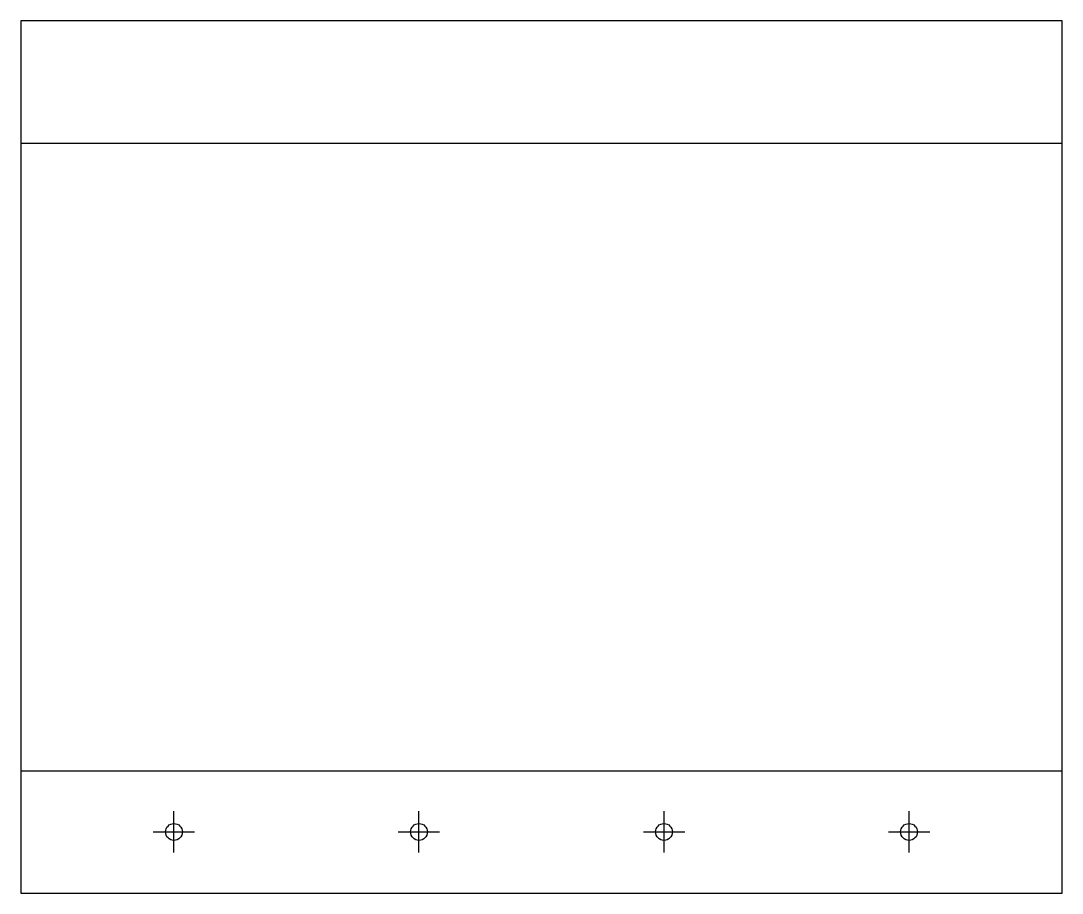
# Model space of a CAD drawing. Extents: x -170 to 170, y 0 to 285.
import ezdxf

# ---------------------------------------------------------------- set-up
doc = ezdxf.new("R2010")
doc.units = 0
doc.layers.add('CUT', color=1, linetype='CONTINUOUS')
doc.layers.add('MARK', color=3, linetype='CONTINUOUS')

msp = doc.modelspace()

# ---------------------------------------------------------------- linework, layer by layer
at = {"layer": 'CUT'}
for p, q in [((170, 285), (-170, 285)), ((-170, 285), (-170, 0)), ((170, 0), (170, 285)), ((-170, 0), (170, 0))]:
    msp.add_line(p, q, dxfattribs=at)
for centre in [(-120, 20), (-40, 20), (40, 20), (120, 20)]:
    msp.add_circle(centre, 2.75, dxfattribs=at)
at = {"layer": 'MARK'}
for p, q in [((-170, 245), (170, 245)), ((-170, 40), (170, 40)), ((-120, 13.25), (-120, 26.75)), ((-40, 13.25), (-40, 26.75)), ((40, 13.25), (40, 26.75)), ((120, 13.25), (120, 26.75)), ((-126.75, 20), (-113.25, 20)), ((-46.75, 20), (-33.25, 20)), ((33.25, 20), (46.75, 20)), ((113.25, 20), (126.75, 20))]:
    msp.add_line(p, q, dxfattribs=at)

doc.saveas('drawing.dxf')
